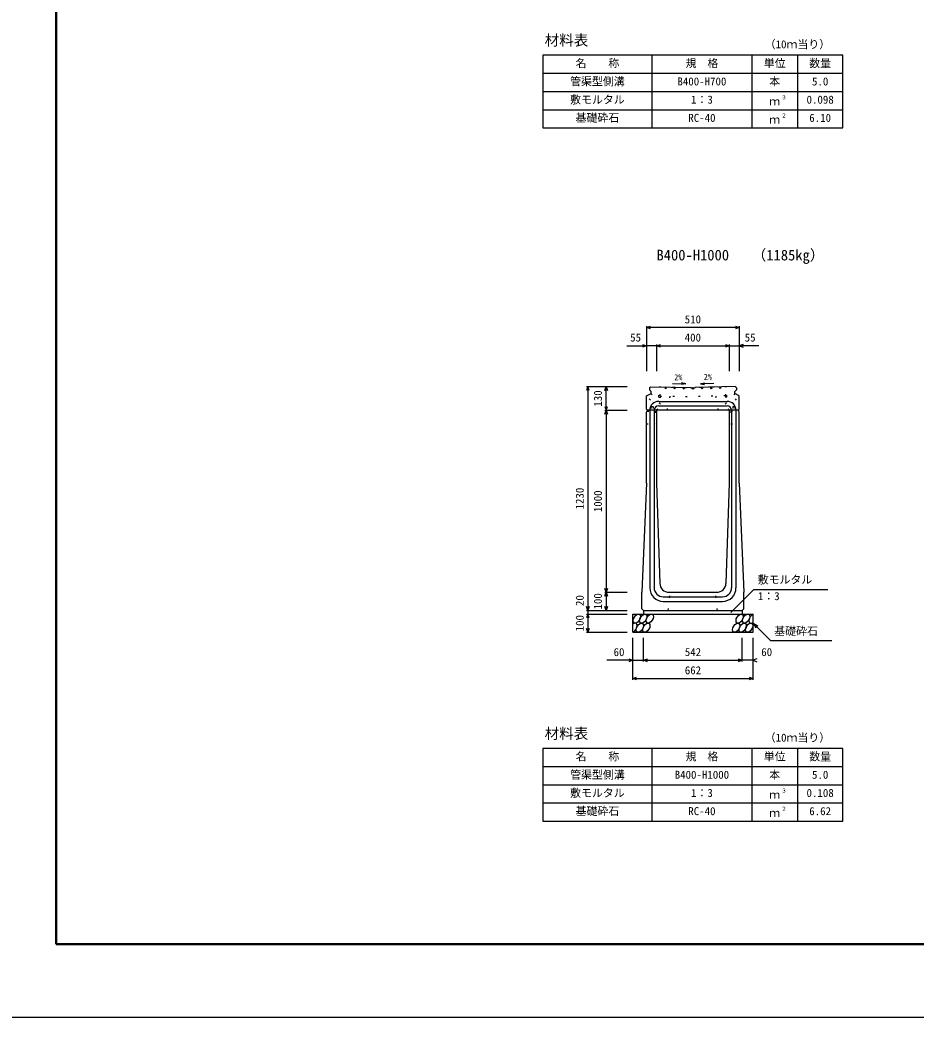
# Model space of a CAD drawing. Units: millimetres, scale not verified. Extents: x -12600 to 12600, y -5940 to 5940.
# Drawn here: x -4000 to 927, y -5940 to -460 of the extents above; entities that cross this region are included whole.
import ezdxf
from ezdxf.enums import TextEntityAlignment as Align

# ---------------------------------------------------------------- set-up
doc = ezdxf.new("R2010")
doc.units = ezdxf.units.MM
doc.header["$LTSCALE"] = 40
doc.linetypes.add('DOTTED', pattern=[1.75, 0.25, -1.5])
for name, color, linetype, lineweight in [('0-0_DIM', 7, 'Continuous', 25), ('0-1_Defpoints', 5, 'Continuous', 25), ('0-2_HATCH', 6, 'Continuous', 25), ('0-3_HYO', 3, 'Continuous', 25), ('0-4_HYO2', 4, 'Continuous', 25), ('0-5_OUTLINE', 3, 'Continuous', 25), ('0-6_OUTLINE2', 4, 'DOTTED', 25), ('0-7_TXT', 7, 'Continuous', 25), ('0-8_WAKU', 3, 'Continuous', 25)]:
    doc.layers.add(name, color=color, linetype=linetype, lineweight=lineweight)
doc.styles.add('ＭＳ ゴシック', font='')
doc.styles.get('ＭＳ ゴシック').set_extended_font_data('MS Gothic')

msp = doc.modelspace()

# ---------------------------------------------------------------- linework, layer by layer
at = {"layer": '0-0_DIM'}
for p, q in [((-555, -2143.46), (-555, -2390.96)), ((-45, -2150.96), (-555, -2150.96)), ((-45, -2143.46), (-45, -2390.96)), ((-500, -2243.46), (-500, -2390.96)), ((-100, -2243.46), (-100, -2390.96)), ((-663.38, -2250.96), (-555, -2250.96)), ((-500, -2250.96), (-555, -2250.96)), ((-500, -2250.96), (-100, -2250.96)), ((-100, -2250.96), (-45, -2250.96)), ((63.38, -2250.96), (-45, -2250.96)), ((-884.5, -2475.54), (-662, -2475.54)), ((-877, -2475.54), (-877, -3705.54)), ((-777, -2605.54), (-777, -2475.54)), ((-784.5, -2605.54), (-662, -2605.54)), ((-777, -2605.54), (-777, -3605.54)), ((-784.5, -3605.54), (-662, -3605.54)), ((-777, -3605.54), (-777, -3705.54)), ((-91.89, -3716.35), (34.34, -3590.11)), ((34.34, -3590.11), (442.24, -3590.11)), ((-884.5, -3705.54), (-662, -3705.54)), ((-884.5, -3725.54), (-662, -3725.54)), ((-877, -3705.54), (-877, -3725.54)), ((-877, -3725.54), (-877, -3825.54)), ((31, -3775.54), (126.76, -3871.29)), ((31, -3775.54), (56.98, -3790.54)), ((31, -3775.54), (46, -3801.52)), ((-884.5, -3825.54), (-662, -3825.54)), ((-631, -4086.9), (-631, -3855.54)), ((-571, -3986.9), (-571, -3855.54)), ((-29, -3986.9), (-29, -3855.54)), ((31, -4086.9), (31, -3855.54)), ((126.76, -3871.29), (464.31, -3871.29)), ((-631, -3979.4), (-772.79, -3979.4)), ((-631, -3979.4), (-571, -3979.4)), ((-571, -3979.4), (-29, -3979.4)), ((31, -3979.4), (-29, -3979.4)), ((-631, -4079.4), (31, -4079.4))]:
    msp.add_line(p, q, dxfattribs=at)
for points in [[(-533.86, -2158.66), (-555, -2150.96), (-533.86, -2143.27)], [(-66.14, -2143.27), (-45, -2150.96), (-66.14, -2158.66)], [(-576.14, -2243.27), (-555, -2250.96), (-576.14, -2258.66)], [(-478.86, -2258.66), (-500, -2250.96), (-478.86, -2243.27)], [(-121.14, -2243.27), (-100, -2250.96), (-121.14, -2258.66)], [(-23.86, -2243.27), (-45, -2250.96), (-23.86, -2258.66)], [(-869.3, -2496.68), (-877, -2475.54), (-884.7, -2496.68)], [(-784.7, -2496.68), (-777, -2475.54), (-769.3, -2496.68)], [(-784.7, -2584.39), (-777, -2605.54), (-769.3, -2584.39)], [(-784.7, -2626.68), (-777, -2605.54), (-769.3, -2626.68)], [(-769.3, -3584.39), (-777, -3605.54), (-784.7, -3584.39)], [(-784.7, -3626.68), (-777, -3605.54), (-769.3, -3626.68)], [(-869.3, -3684.39), (-877, -3705.54), (-884.7, -3684.39)], [(-869.3, -3746.68), (-877, -3725.54), (-884.7, -3746.68)], [(-769.3, -3684.39), (-777, -3705.54), (-784.7, -3684.39)], [(-869.3, -3804.39), (-877, -3825.54), (-884.7, -3804.39)], [(-652.14, -3971.71), (-631, -3979.4), (-652.14, -3987.1)], [(-549.86, -3987.1), (-571, -3979.4), (-549.86, -3971.71)], [(-50.14, -3971.71), (-29, -3979.4), (-50.14, -3987.1)], [(52.14, -3971.71), (31, -3979.4), (52.14, -3987.1)], [(-609.86, -4087.1), (-631, -4079.4), (-609.86, -4071.71)], [(9.86, -4071.71), (31, -4079.4), (9.86, -4087.1)]]:
    msp.add_lwpolyline(points, dxfattribs=at)
at = {"layer": '0-1_Defpoints'}
msp.add_lwpolyline([(-4200, -5940), (12600, -5940), (12600, 5940), (-4200, 5940)], close=True, dxfattribs=at)
at = {"layer": '0-2_HATCH', "linetype": 'DOTTED'}
for p, q in [((-480.47, -2527.01), (-479.43, -2477.02)), ((-450.12, -2486.08), (-445.79, -2481.92)), ((-445.79, -2481.92), (-449.95, -2477.6)), ((-354.29, -2483.71), (-350.14, -2488.04)), ((-350.14, -2488.04), (-345.81, -2483.88)), ((-304.2, -2484.78), (-299.96, -2480.54)), ((-299.96, -2489.02), (-304.2, -2484.78)), ((-299.96, -2480.54), (-295.71, -2484.78)), ((-295.71, -2484.78), (-299.96, -2489.02)), ((-249.8, -2487.97), (-254.13, -2483.82)), ((-245.64, -2483.65), (-249.8, -2487.97)), ((-154.15, -2481.73), (-149.99, -2477.4)), ((-149.82, -2485.88), (-154.15, -2481.73)), ((-119.47, -2526.77), (-120.51, -2476.78)), ((-486.59, -2532.64), (-426.47, -2533.9)), ((-480.47, -2527.01), (-299.97, -2530.55)), ((-426.47, -2528.07), (-426.47, -2533.9)), ((-119.47, -2526.77), (-299.97, -2530.55)), ((-173.47, -2527.9), (-173.47, -2533.9)), ((-113.34, -2532.64), (-173.47, -2533.9))]:
    msp.add_line(p, q, dxfattribs=at)
for points in [[(-486.59, -2532.64), (-485.43, -2476.9), (-299.97, -2480.54)], [(-449.95, -2477.6), (-454.28, -2481.75), (-450.12, -2486.08)], [(-345.81, -2483.88), (-349.97, -2479.56), (-354.29, -2483.71)], [(-113.34, -2532.64), (-114.51, -2476.66), (-299.97, -2480.54)], [(-254.13, -2483.82), (-249.97, -2479.49), (-245.64, -2483.65)], [(-149.99, -2477.4), (-145.66, -2481.56), (-149.82, -2485.88)]]:
    msp.add_lwpolyline(points, dxfattribs=at)
for points in [[(-395.8, -2482.9), (-399.96, -2478.58), (-404.28, -2482.73), (-400.13, -2487.06)], [(-204.14, -2482.77), (-199.98, -2478.44), (-195.65, -2482.6), (-199.81, -2486.93)]]:
    msp.add_lwpolyline(points, close=True, dxfattribs=at)
at = {"layer": '0-2_HATCH'}
for centre in [(-608.11, -3750.54), (-572.63, -3750.54), (-537.16, -3750.54), (-42.95, -3750.54), (-7.48, -3750.54), (-591.23, -3800.54), (-555.75, -3800.54), (-61.55, -3800.54), (-26.07, -3800.54), (9.41, -3800.54)]:
    msp.add_ellipse(centre, major_axis=(14.54, 23.54), ratio=0.5792, dxfattribs=at)
for centre, start_param, end_param in [((-626.7, -3800.54), 3.7419964, 7.318141), ((28, -3750.54), 0.6666252, 4.1103269)]:
    msp.add_ellipse(centre, major_axis=(14.54, 23.54), ratio=0.5792, start_param=start_param, end_param=end_param, dxfattribs=at)
at = {"layer": '0-3_HYO'}
for p, q in [((-525, -653.64), (-525, -1053.64)), ((25, -653.64), (25, -1053.64)), ((275, -653.64), (275, -1053.64)), ((-1125, -753.64), (525, -753.64)), ((-525, -4463.64), (-525, -4863.64)), ((25, -4463.64), (25, -4863.64)), ((275, -4463.64), (275, -4863.64)), ((-1125, -4563.64), (525, -4563.64))]:
    msp.add_line(p, q, dxfattribs=at)
for points in [[(-1125, -1053.64), (525, -1053.64), (525, -653.64), (-1125, -653.64)], [(-1125, -4863.64), (525, -4863.64), (525, -4463.64), (-1125, -4463.64)]]:
    msp.add_lwpolyline(points, close=True, dxfattribs=at)
at = {"layer": '0-4_HYO2'}
for p, q in [((-1125, -853.64), (525, -853.64)), ((-1125, -953.64), (525, -953.64)), ((-1125, -4663.64), (525, -4663.64)), ((-1125, -4763.64), (525, -4763.64))]:
    msp.add_line(p, q, dxfattribs=at)
at = {"layer": '0-5_OUTLINE'}
for p, q in [((-555, -2525.54), (-530, -2512.54)), ((-533.31, -2475.96), (-539, -2481.54)), ((-539, -2481.54), (-539, -2492.54)), ((-530, -2502.54), (-539, -2492.54)), ((-533.31, -2475.96), (-312, -2480.3)), ((-530, -2512.54), (-530, -2502.54)), ((-291, -2483.54), (-288, -2480.29)), ((-67, -2475.66), (-288, -2480.29)), ((-70, -2502.54), (-61, -2492.54)), ((-70, -2512.54), (-70, -2502.54)), ((-67, -2475.66), (-61, -2481.54)), ((-61, -2481.54), (-61, -2492.54)), ((-555, -2599.54), (-555, -2525.54)), ((-555, -2599.54), (-549, -2605.54)), ((-555, -2615.54), (-550, -2605.54)), ((-555, -3005.54), (-555, -2615.54)), ((-50, -2605.54), (-550, -2605.54)), ((-500, -2605.54), (-500, -3005.54)), ((-100, -2605.54), (-100, -3005.54)), ((-51, -2605.54), (-45, -2599.54)), ((-45, -2615.54), (-50, -2605.54)), ((-45, -3005.54), (-45, -2615.54)), ((-555, -3005.54), (-580, -3605.54)), ((-500, -3005.54), (-481.61, -3557.2)), ((-100, -3005.54), (-118.39, -3557.2)), ((-45, -3005.54), (-20, -3605.54)), ((-580, -3696.54), (-580, -3605.54)), ((-431.64, -3605.54), (-168.36, -3605.54)), ((-20, -3696.54), (-20, -3605.54)), ((-631, -3725.54), (31, -3725.54)), ((-631, -3825.54), (-631, -3725.54)), ((-571, -3705.54), (-580, -3696.54)), ((-571, -3705.54), (-571, -3725.54)), ((-29, -3705.54), (-29, -3725.54)), ((31, -3825.54), (31, -3725.54)), ((-631, -3825.54), (31, -3825.54))]:
    msp.add_line(p, q, dxfattribs=at)
for points in [[(-291, -2483.54), (-309, -2483.54), (-312, -2480.3)], [(-45, -2599.54), (-45, -2525.54), (-70, -2512.54)], [(-571, -3705.54), (-29, -3705.54), (-20, -3696.54)]]:
    msp.add_lwpolyline(points, dxfattribs=at)
for centre, start, end in [((-431.64, -3555.54), 181.90915, 270), ((-168.36, -3555.54), 270, 358.09085)]:
    msp.add_arc(centre, 50, start, end, dxfattribs=at)
at = {"layer": '0-6_OUTLINE2'}
for p, q in [((-531.41, -2513.27), (-447.82, -2605.54)), ((-68.59, -2513.27), (-152.18, -2605.54)), ((-490.79, -2605.54), (-553.4, -2524.71)), ((-441.5, -2605.54), (-426.53, -2533.9)), ((-158.5, -2605.54), (-173.47, -2533.9)), ((-109.21, -2605.54), (-46.6, -2524.71)), ((-552.25, -2610.04), (-508, -2610.04)), ((-531, -2585.04), (-519, -2585.04)), ((-531, -2585.04), (-531, -2610.04)), ((-519, -2585.04), (-519, -2610.04)), ((-508, -2610.04), (-508, -2680.54)), ((-92, -2610.04), (-92, -2680.54)), ((-92, -2610.04), (-47.75, -2610.04)), ((-81, -2585.04), (-69, -2585.04)), ((-81, -2585.04), (-81, -2610.04)), ((-69, -2585.04), (-69, -2610.04)), ((-555, -2680.54), (-508, -2680.54)), ((-92, -2680.54), (-45, -2680.54)), ((-435, -3705.54), (-425, -3605.54)), ((-165, -3705.54), (-175, -3605.54))]:
    msp.add_line(p, q, dxfattribs=at)
at = {"layer": '0-6_OUTLINE2', "linetype": 'Continuous'}
for p, q in [((-488, -2556.54), (-112, -2556.54)), ((-537, -2605.54), (-537, -3581.54)), ((-513, -2605.54), (-513, -3580.54)), ((-488, -2580.54), (-112, -2580.54)), ((-87, -2605.54), (-87, -3580.54)), ((-63, -2605.54), (-63, -3581.54)), ((-463, -3630.54), (-137, -3630.54)), ((-463, -3655.54), (-137, -3655.54))]:
    msp.add_line(p, q, dxfattribs=at)
for centre, radius, start, end in [((-488, -2605.54), 49, 90, 180), ((-112, -2605.54), 49, 0, 90), ((-488, -2605.54), 25, 90, 180), ((-112, -2605.54), 25, 0, 90), ((-463, -3581.54), 74, 180, 270), ((-463, -3580.54), 50, 180, 270), ((-137, -3580.54), 50, 270, 0), ((-137, -3581.54), 74, 270, 0)]:
    msp.add_arc(centre, radius, start, end, dxfattribs=at)
at = {"layer": '0-7_TXT'}
for p, q in [((-339.53, -2459.76), (-363.08, -2455.13)), ((-258.93, -2459.67), (-235.21, -2463.35))]:
    msp.add_line(p, q, dxfattribs=at)
for points in [[(-412.53, -2458.33), (-339.53, -2459.76), (-363.25, -2463.46)], [(-184.41, -2458.11), (-258.93, -2459.67), (-235.38, -2455.01)]]:
    msp.add_lwpolyline(points, dxfattribs=at)
at = {"layer": '0-8_WAKU', "lineweight": 50}
msp.add_lwpolyline([(-3800, -5540), (12200, -5540), (12200, 5540), (-3800, 5540)], close=True, dxfattribs=at)

# ---------------------------------------------------------------- texts
at = {"layer": '0-0_DIM', "style": 'ＭＳ ゴシック'}
for s, p in [('510', (-345, -2140.96)), ('55', (-644.84, -2240.96)), ('400', (-345, -2240.96)), ('55', (-15.16, -2240.96)), ('敷モルタル', (56.38, -3571.38)), ('1：3', (57.38, -3662.07)), ('基礎砕石', (147.32, -3854.12)), ('60', (-736, -3969.4)), ('542', (-344.47, -3969.4)), ('60', (76, -3969.4)), ('662', (-344.47, -4069.4))]:
    msp.add_text(s, height=43.99, dxfattribs=at).set_placement(p, align=Align.BOTTOM_LEFT)
for s, p in [('130', (-787, -2585.54)), ('1230', (-887, -3150.54)), ('1000', (-787, -3165.54)), ('100', (-787, -3700.54)), ('20', (-887, -3681.22)), ('100', (-887, -3820.54))]:
    msp.add_text(s, height=43.99, rotation=90, dxfattribs=at).set_placement(p, align=Align.BOTTOM_LEFT)
at = {"layer": '0-7_TXT', "style": 'ＭＳ ゴシック'}
for s, height, p in [('材料表', 58.65, (-1115, -618.64)), ('（10ｍ当り）', 43.99, (95, -629.64)), ('名\u3000\u3000称', 43.99, (-945, -733.64)), ('規\u3000格', 43.99, (-340, -733.64)), ('単位', 43.99, (90, -733.64)), ('数量', 43.99, (340, -733.64)), ('管渠型側溝', 43.99, (-975, -833.64)), ('B400-H700', 43.99, (-385, -833.64)), ('本', 43.99, (120, -833.64)), ('5.0', 43.99, (355, -833.64)), ('敷モルタル', 43.99, (-975, -933.64)), ('３', 21.99, (185.54, -903.27)), ('1：3', 43.99, (-310, -933.64)), ('ｍ', 43.99, (120, -943.64)), ('0.098', 43.99, (325, -933.64)), ('基礎砕石', 43.99, (-945, -1033.64)), ('RC-40', 43.99, (-325, -1033.64)), ('２', 21.99, (185.54, -1003.27)), ('6.10', 43.99, (340, -1033.64)), ('ｍ', 43.99, (120, -1043.64)), ('B400-H1000', 58.65, (-500, -1799.56)), ('（1185kg）', 58.65, (23.7, -1799.56)), ('2%', 32.99, (-402.71, -2450.67)), ('2%', 32.99, (-239.82, -2448.22)), ('材料表', 58.65, (-1115, -4428.64)), ('（10ｍ当り）', 43.99, (95, -4439.64)), ('名\u3000\u3000称', 43.99, (-945, -4543.64)), ('規\u3000格', 43.99, (-340, -4543.64)), ('単位', 43.99, (90, -4543.64)), ('数量', 43.99, (340, -4543.64)), ('管渠型側溝', 43.99, (-975, -4643.64)), ('B400-H1000', 43.99, (-400, -4643.64)), ('本', 43.99, (120, -4643.64)), ('5.0', 43.99, (355, -4643.64)), ('敷モルタル', 43.99, (-975, -4743.64)), ('1：3', 43.99, (-310, -4743.64)), ('ｍ', 43.99, (120, -4753.64)), ('３', 21.99, (185.54, -4713.27)), ('0.108', 43.99, (325, -4743.64)), ('基礎砕石', 43.99, (-945, -4843.64)), ('RC-40', 43.99, (-325, -4843.64)), ('ｍ', 43.99, (120, -4853.64)), ('２', 21.99, (185.54, -4813.27)), ('6.62', 43.99, (340, -4843.64))]:
    msp.add_text(s, height=height, dxfattribs=at).set_placement(p, align=Align.BOTTOM_LEFT)

doc.saveas('drawing.dxf')
